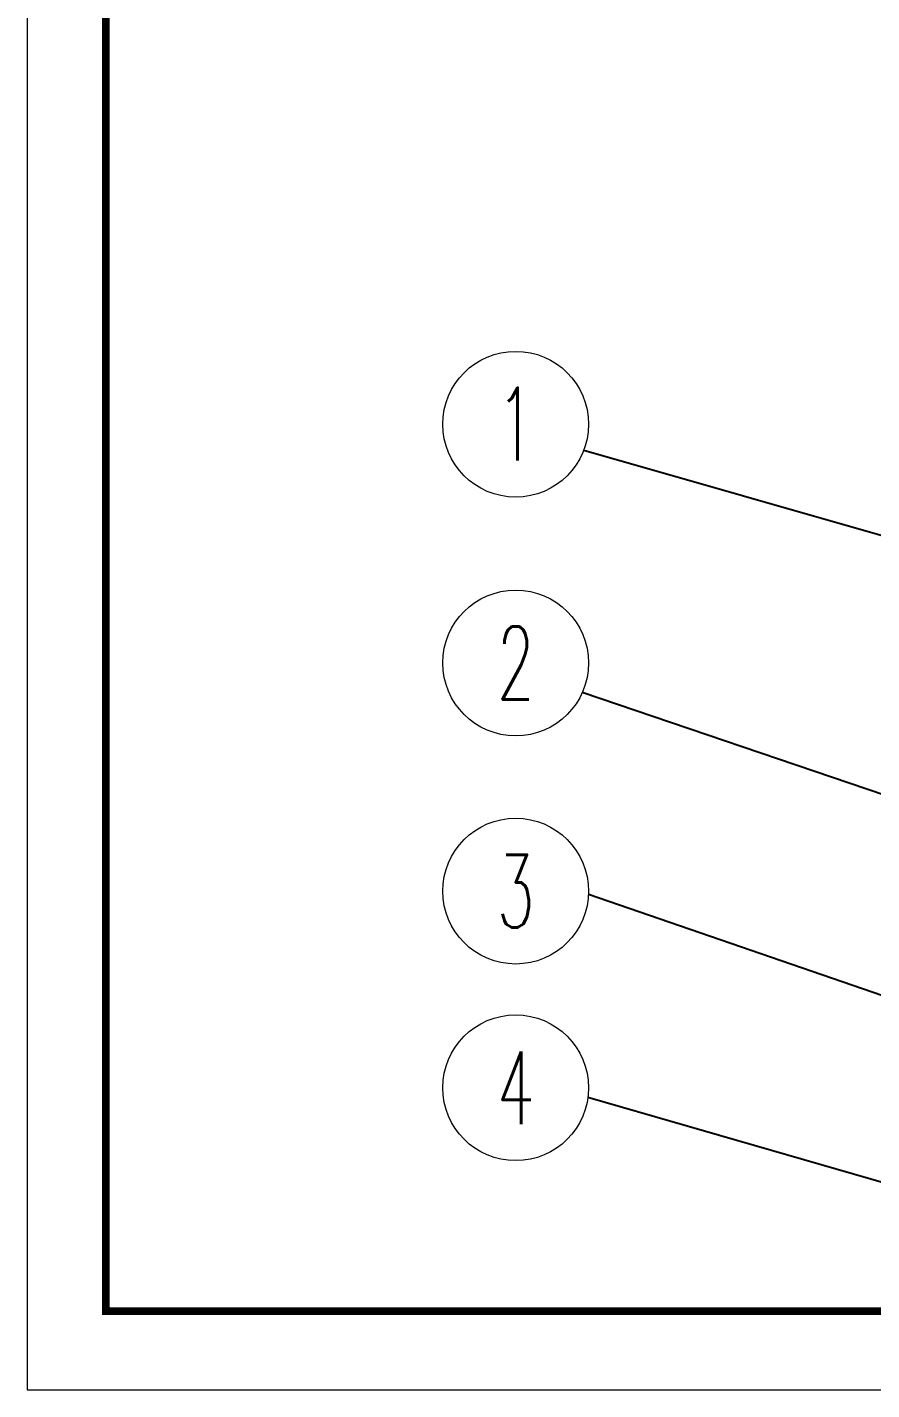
# Model space of a CAD drawing. Header units: millimetres. Extents: x 1779 to 2074, y -741 to -536.
# Drawn here: x 1778.9 to 1833.5, y -741.1 to -652.9 of the extents above; entities that cross this region are included whole.
import ezdxf
from ezdxf.enums import TextEntityAlignment as Align

# ---------------------------------------------------------------- set-up
doc = ezdxf.new("R2010")
doc.units = ezdxf.units.MM
doc.layers.add('from', color=7, linetype='Continuous', lineweight=13)
doc.styles.add('BOM', font='txt.shx', dxfattribs={"bigfont": 'gbcbig.shx'})
doc.styles.get("Standard").update_dxf_attribs({"font": 'txt', "bigfont": 'gbcbig.shx'})
doc.dimstyles.new('ISO', dxfattribs={"dimscale": 0.6, "dimtxt": 2.5, "dimasz": 2.5, "dimexe": 1.25, "dimexo": 0.625, "dimtad": 0, "dimdsep": 46, "dimtxsty": 'Standard', "dimblk": 'OPEN', "dimcen": 0, "dimclrd": 4, "dimclre": 4, "dimadec": 0, "dimazin": 0, "dimtfac": 1, "dimtofl": 0, "dimtmove": 0, "dimatfit": 3, "dimfxl": 1, "dimarcsym": 0})

# ---------------------------------------------------------------- blocks, each defined once
blk = doc.blocks.new('_Open')
at = {"color": 0, "linetype": 'ByBlock', "lineweight": -2}
for p, q in [((-1, 0.167), (0, 0)), ((-1, -0.167), (0, 0)), ((0, 0), (-1, 0))]:
    blk.add_line(p, q, dxfattribs=at)
blk = doc.blocks.new('yx_bom3')
at = {"layer": 'from'}
blk.add_circle((0, 0), 1, dxfattribs=at)
at = {"layer": 'from', "color": 4, "style": 'BOM', "width": 0.6}
blk.add_attdef('ITEM', text='', height=1, dxfattribs=at).set_placement((0, 0), align=Align.MIDDLE)

msp = doc.modelspace()

# ---------------------------------------------------------------- linework, layer by layer
at = {"layer": 'from'}
msp.add_lwpolyline([(1778.886, -741.138), (2074.121, -741.138), (2074.121, -535.976), (1778.886, -535.976)], close=True, dxfattribs=at)
at = {"layer": 'from', "const_width": 0.509}
msp.add_lwpolyline([(1783.974, -736.05), (1783.974, -541.064), (2069.033, -541.064), (2069.033, -736.05), (1783.974, -736.05)], dxfattribs=at)

# ---------------------------------------------------------------- block references
at = {"layer": 'from', "xscale": 4.717440000000465, "yscale": 4.717440000000465, "zscale": 4.717440000000465}
for p, values in [((1810.493, -678.635), {'ITEM': '1'}), ((1810.493, -694.09), {'ITEM': '2'}), ((1810.493, -708.86), {'ITEM': '3'}), ((1810.493, -721.59), {'ITEM': '4'})]:
    msp.add_blockref('yx_bom3', p, dxfattribs=at).add_auto_attribs(values)

# ---------------------------------------------------------------- leaders
at = {"layer": 'from'}
for points in [[(1837.199, -686.729), (1814.893, -680.334)], [(1838.15, -703.932), (1814.804, -696.005)], [(1842.713, -718.567), (1815.205, -709.069)], [(1842.012, -729.976), (1815.168, -722.218)]]:
    msp.add_leader(points, dimstyle='ISO', override={"dimscale": 1, "dimasz": 1.95, "dimexo": 0.125, "dimadec": 2, "dimazin": 2, "dimldrblk": 'Dot'}, dxfattribs=at)

doc.saveas('drawing.dxf')
